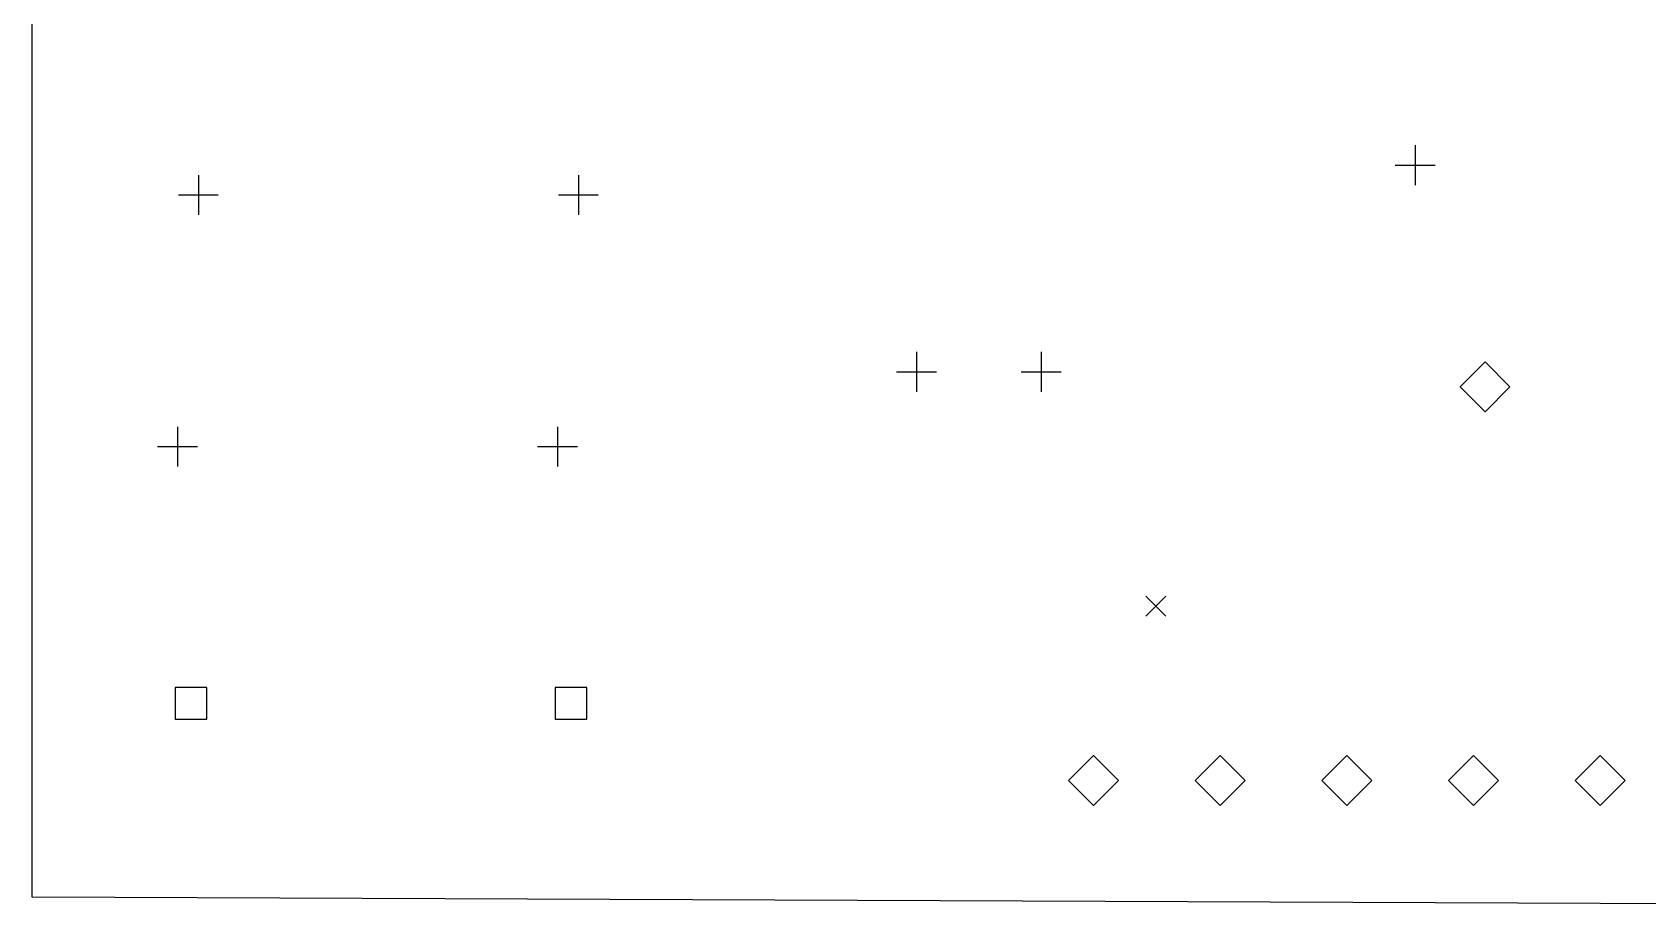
# Model space of a CAD drawing. Extents: x 107.9 to 175.6, y -119.3 to -40.6.
# Drawn here: x 109.22 to 141.61, y -98.04 to -80.44 of the extents above; entities that cross this region are included whole.
import ezdxf

# ---------------------------------------------------------------- set-up
doc = ezdxf.new("R2010")
doc.units = 0
doc.layers.add('BLACK', color=7, linetype='CONTINUOUS')

msp = doc.modelspace()

# ---------------------------------------------------------------- linework, layer by layer
at = {"layer": 'BLACK', "linetype": 'CONTINUOUS'}
for p, q in [((109.22, -97.79), (109.22, -40.64)), ((136.95, -82.7), (136.95, -83.5)), ((136.55, -83.1), (137.35, -83.1)), ((112.55, -83.3), (112.55, -84.1)), ((120.17, -83.3), (120.17, -84.1)), ((112.15, -83.7), (112.95, -83.7)), ((119.77, -83.7), (120.57, -83.7)), ((126.95, -86.85), (126.95, -87.65)), ((129.45, -86.85), (129.45, -87.65)), ((138.35, -87.05), (137.85, -87.55)), ((138.85, -87.55), (138.35, -87.05)), ((126.55, -87.25), (127.35, -87.25)), ((129.05, -87.25), (129.85, -87.25)), ((137.85, -87.55), (138.35, -88.05)), ((138.35, -88.05), (138.85, -87.55)), ((112.13, -88.35), (112.13, -89.15)), ((119.75, -88.35), (119.75, -89.15)), ((111.73, -88.75), (112.53, -88.75)), ((119.35, -88.75), (120.15, -88.75)), ((131.55, -91.75), (131.95, -92.15)), ((131.95, -91.75), (131.55, -92.15)), ((112.718201, -93.581799), (112.081799, -93.581799)), ((112.081799, -93.581799), (112.081799, -94.218201)), ((112.718201, -94.218201), (112.718201, -93.581799)), ((120.338201, -93.581799), (119.701799, -93.581799)), ((119.701799, -93.581799), (119.701799, -94.218201)), ((120.338201, -94.218201), (120.338201, -93.581799)), ((112.081799, -94.218201), (112.718201, -94.218201)), ((119.701799, -94.218201), (120.338201, -94.218201)), ((130.5, -94.95), (130, -95.45)), ((131, -95.45), (130.5, -94.95)), ((133.04, -94.95), (132.54, -95.45)), ((133.54, -95.45), (133.04, -94.95)), ((135.58, -94.95), (135.08, -95.45)), ((136.08, -95.45), (135.58, -94.95)), ((138.12, -94.95), (137.62, -95.45)), ((138.62, -95.45), (138.12, -94.95)), ((140.66, -94.95), (140.16, -95.45)), ((141.16, -95.45), (140.66, -94.95)), ((130, -95.45), (130.5, -95.95)), ((130.5, -95.95), (131, -95.45)), ((132.54, -95.45), (133.04, -95.95)), ((133.04, -95.95), (133.54, -95.45)), ((135.08, -95.45), (135.58, -95.95)), ((135.58, -95.95), (136.08, -95.45)), ((137.62, -95.45), (138.12, -95.95)), ((138.12, -95.95), (138.62, -95.45)), ((140.16, -95.45), (140.66, -95.95)), ((140.66, -95.95), (141.16, -95.45)), ((170.942, -98.044), (109.22, -97.79))]:
    msp.add_line(p, q, dxfattribs=at)

doc.saveas('drawing.dxf')
